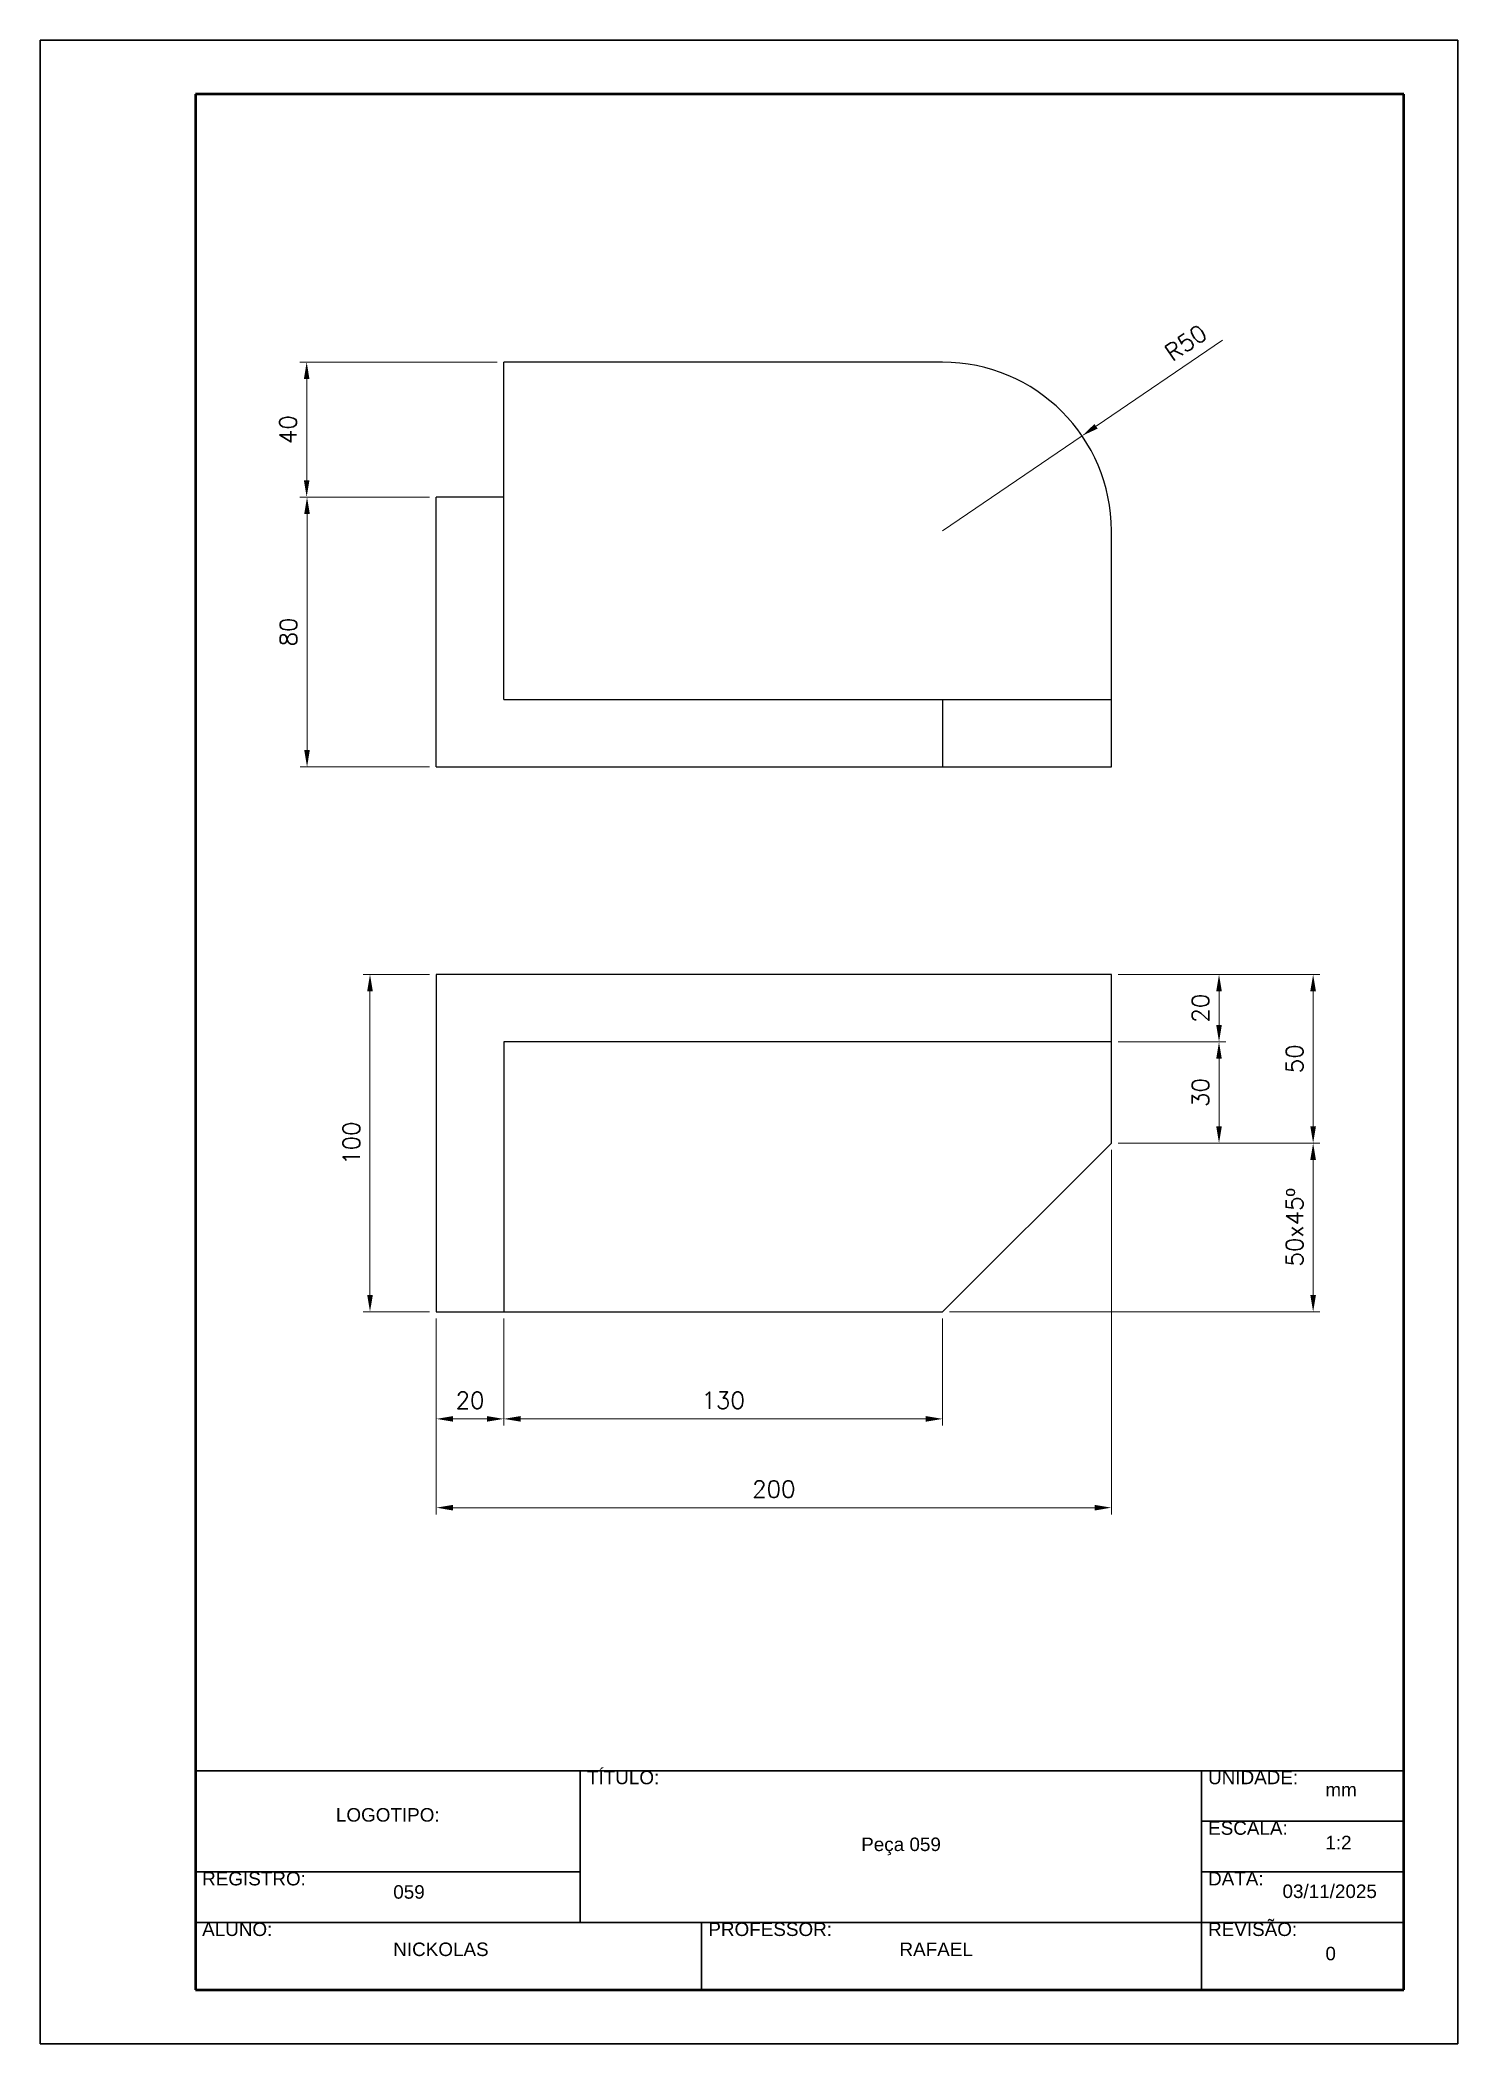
# Paper-space layout 'Layout1' of a CAD drawing. Header units: millimetres. Extents: x 13 to 223, y -2 to 295.
# The model-space entities are those that its viewports show. They can reach past a viewport. Long polylines and large blocks are cut down to what shows.
import ezdxf

# ---------------------------------------------------------------- set-up
doc = ezdxf.new("R2010")
doc.units = ezdxf.units.MM
for name, color, linetype, lineweight in [('CONTORNO 1', 3, 'Continuous', 25), ('CONTORNO 2', 4, 'Continuous', 30), ('CONTORNO 3', 6, 'Continuous', 50), ('COTA', 1, 'Continuous', 13), ('TEXTO 1', 2, 'Continuous', 25), ('TEXTO 2', 3, 'Continuous', 25), ('VIEWPORT', 9, 'Continuous', 13)]:
    doc.layers.add(name, color=color, linetype=linetype, lineweight=lineweight)
doc.layers.get('VIEWPORT').off()
doc.styles.add('ROMANS', font='romans.shx')
doc.styles.get("Standard").update_dxf_attribs({"font": 'arial.ttf'})
doc.dimstyles.new('Padrão', dxfattribs={"dimscale": 2, "dimtxt": 2.5, "dimasz": 2.5, "dimexe": 1, "dimexo": 1, "dimgap": 1.5, "dimtad": 1, "dimdsep": 46, "dimtxsty": 'ROMANS', "dimcen": 2.5, "dimclrd": 1, "dimclre": 1, "dimclrt": 2, "dimadec": 0, "dimazin": 2, "dimtfac": 1, "dimtmove": 0, "dimatfit": 3, "dimfxl": 0, "dimlwd": -1, "dimlwe": -1, "dimarcsym": 0})

# ---------------------------------------------------------------- blocks, each defined once
blk = doc.blocks.new('*D7')
at = {"layer": 'COTA', "color": 1}
for p, q in [((1250.54, 1554.55), (1230.91, 1554.55)), ((1232.91, 1549.55), (1232.91, 1459.55)), ((1250.54, 1454.55), (1230.91, 1454.55))]:
    blk.add_line(p, q, dxfattribs=at)
for points in [[(1232.08, 1549.55), (1233.75, 1549.55), (1232.91, 1554.55)], [(1232.08, 1459.55), (1233.75, 1459.55), (1232.91, 1454.55)]]:
    blk.add_solid(points, dxfattribs=at)
at = {"layer": 'Defpoints', "color": 0}
for p in [(1252.54, 1554.55), (1232.91, 1454.55), (1252.54, 1454.55)]:
    blk.add_point(p, dxfattribs=at)
at = {"layer": 'COTA', "color": 2, "insert": (1227.41, 1504.55), "char_height": 5, "attachment_point": 5, "rotation": 90, "style": 'ROMANS'}
blk.add_mtext('100', dxfattribs=at)
blk = doc.blocks.new('*D8')
at = {"layer": 'COTA', "color": 1}
for p, q in [((1452.54, 1502.55), (1452.54, 1394.49)), ((1252.54, 1452.55), (1252.54, 1394.49)), ((1257.54, 1396.49), (1447.54, 1396.49))]:
    blk.add_line(p, q, dxfattribs=at)
for points in [[(1257.54, 1397.32), (1257.54, 1395.65), (1252.54, 1396.49)], [(1447.54, 1397.32), (1447.54, 1395.65), (1452.54, 1396.49)]]:
    blk.add_solid(points, dxfattribs=at)
at = {"layer": 'Defpoints', "color": 0}
for p in [(1452.54, 1504.55), (1252.54, 1454.55), (1452.54, 1396.49)]:
    blk.add_point(p, dxfattribs=at)
at = {"layer": 'COTA', "color": 2, "insert": (1352.54, 1401.99), "char_height": 5, "attachment_point": 5, "style": 'ROMANS'}
blk.add_mtext('200', dxfattribs=at)
blk = doc.blocks.new('*D9')
at = {"layer": 'COTA', "color": 1}
for p, q in [((1252.54, 1452.55), (1252.54, 1420.81)), ((1272.54, 1452.55), (1272.54, 1420.81)), ((1257.54, 1422.81), (1267.54, 1422.81))]:
    blk.add_line(p, q, dxfattribs=at)
for points in [[(1257.54, 1423.64), (1257.54, 1421.98), (1252.54, 1422.81)], [(1267.54, 1423.64), (1267.54, 1421.98), (1272.54, 1422.81)]]:
    blk.add_solid(points, dxfattribs=at)
at = {"layer": 'Defpoints', "color": 0}
for p in [(1252.54, 1454.55), (1272.54, 1454.55), (1272.54, 1422.81)]:
    blk.add_point(p, dxfattribs=at)
at = {"layer": 'COTA', "color": 2, "insert": (1262.54, 1428.31), "char_height": 5, "attachment_point": 5, "style": 'ROMANS'}
blk.add_mtext('20', dxfattribs=at)
blk = doc.blocks.new('*D10')
at = {"layer": 'COTA', "color": 1}
for p, q in [((1272.54, 1452.55), (1272.54, 1420.81)), ((1402.54, 1452.55), (1402.54, 1420.81)), ((1277.54, 1422.81), (1397.54, 1422.81))]:
    blk.add_line(p, q, dxfattribs=at)
for points in [[(1277.54, 1423.64), (1277.54, 1421.98), (1272.54, 1422.81)], [(1397.54, 1423.64), (1397.54, 1421.98), (1402.54, 1422.81)]]:
    blk.add_solid(points, dxfattribs=at)
at = {"layer": 'Defpoints', "color": 0}
for p in [(1272.54, 1454.55), (1402.54, 1454.55), (1402.54, 1422.81)]:
    blk.add_point(p, dxfattribs=at)
at = {"layer": 'COTA', "color": 2, "insert": (1337.54, 1428.31), "char_height": 5, "attachment_point": 5, "style": 'ROMANS'}
blk.add_mtext('130', dxfattribs=at)
blk = doc.blocks.new('*D11')
at = {"layer": 'COTA', "color": 1}
for p, q in [((1454.54, 1504.55), (1514.3, 1504.55)), ((1512.3, 1459.55), (1512.3, 1499.55)), ((1404.54, 1454.55), (1514.3, 1454.55))]:
    blk.add_line(p, q, dxfattribs=at)
for points in [[(1511.46, 1499.55), (1513.13, 1499.55), (1512.3, 1504.55)], [(1511.46, 1459.55), (1513.13, 1459.55), (1512.3, 1454.55)]]:
    blk.add_solid(points, dxfattribs=at)
at = {"layer": 'Defpoints', "color": 0}
for p in [(1452.54, 1504.55), (1512.3, 1504.55), (1402.54, 1454.55)]:
    blk.add_point(p, dxfattribs=at)
at = {"layer": 'COTA', "color": 2, "insert": (1506.8, 1479.55), "char_height": 5, "attachment_point": 5, "rotation": 90, "style": 'ROMANS'}
blk.add_mtext('50x45º', dxfattribs=at)
blk = doc.blocks.new('*D12')
at = {"layer": 'COTA', "color": 1}
for p, q in [((1454.54, 1554.55), (1514.3, 1554.55)), ((1512.3, 1509.55), (1512.3, 1549.55)), ((1454.54, 1504.55), (1514.3, 1504.55))]:
    blk.add_line(p, q, dxfattribs=at)
for points in [[(1511.46, 1549.55), (1513.13, 1549.55), (1512.3, 1554.55)], [(1511.46, 1509.55), (1513.13, 1509.55), (1512.3, 1504.55)]]:
    blk.add_solid(points, dxfattribs=at)
at = {"layer": 'Defpoints', "color": 0}
for p in [(1452.54, 1554.55), (1512.3, 1554.55), (1452.54, 1504.55)]:
    blk.add_point(p, dxfattribs=at)
at = {"layer": 'COTA', "color": 2, "insert": (1506.8, 1529.55), "char_height": 5, "attachment_point": 5, "rotation": 90, "style": 'ROMANS'}
blk.add_mtext('50', dxfattribs=at)
blk = doc.blocks.new('*D13')
at = {"layer": 'COTA', "color": 1}
for p, q in [((1454.54, 1534.55), (1486.42, 1534.55)), ((1484.42, 1529.55), (1484.42, 1509.55)), ((1454.54, 1504.55), (1486.42, 1504.55))]:
    blk.add_line(p, q, dxfattribs=at)
for points in [[(1483.59, 1529.55), (1485.25, 1529.55), (1484.42, 1534.55)], [(1483.59, 1509.55), (1485.25, 1509.55), (1484.42, 1504.55)]]:
    blk.add_solid(points, dxfattribs=at)
at = {"layer": 'Defpoints', "color": 0}
for p in [(1452.54, 1534.55), (1452.54, 1504.55), (1484.42, 1504.55)]:
    blk.add_point(p, dxfattribs=at)
at = {"layer": 'COTA', "color": 2, "insert": (1478.92, 1519.55), "char_height": 5, "attachment_point": 5, "rotation": 90, "style": 'ROMANS'}
blk.add_mtext('30', dxfattribs=at)
blk = doc.blocks.new('*D14')
at = {"layer": 'COTA', "color": 1}
for p, q in [((1454.54, 1554.55), (1486.42, 1554.55)), ((1484.42, 1549.55), (1484.42, 1539.55)), ((1454.54, 1534.55), (1486.42, 1534.55))]:
    blk.add_line(p, q, dxfattribs=at)
for points in [[(1483.59, 1549.55), (1485.25, 1549.55), (1484.42, 1554.55)], [(1483.59, 1539.55), (1485.25, 1539.55), (1484.42, 1534.55)]]:
    blk.add_solid(points, dxfattribs=at)
at = {"layer": 'Defpoints', "color": 0}
for p in [(1452.54, 1554.55), (1452.54, 1534.55), (1484.42, 1534.55)]:
    blk.add_point(p, dxfattribs=at)
at = {"layer": 'COTA', "color": 2, "insert": (1478.92, 1544.55), "char_height": 5, "attachment_point": 5, "rotation": 90, "style": 'ROMANS'}
blk.add_mtext('20', dxfattribs=at)
blk = doc.blocks.new('*D15')
at = {"layer": 'COTA', "color": 1}
for p, q in [((1270.54, 1736.06), (1212.15, 1736.06)), ((1214.15, 1701.06), (1214.15, 1731.06)), ((1250.54, 1696.06), (1212.15, 1696.06))]:
    blk.add_line(p, q, dxfattribs=at)
for points in [[(1213.32, 1731.06), (1214.98, 1731.06), (1214.15, 1736.06)], [(1213.32, 1701.06), (1214.98, 1701.06), (1214.15, 1696.06)]]:
    blk.add_solid(points, dxfattribs=at)
at = {"layer": 'Defpoints', "color": 0}
for p in [(1214.15, 1736.06), (1272.54, 1736.06), (1252.54, 1696.06)]:
    blk.add_point(p, dxfattribs=at)
at = {"layer": 'COTA', "color": 2, "insert": (1208.65, 1716.06), "char_height": 5, "attachment_point": 5, "rotation": 90, "style": 'ROMANS'}
blk.add_mtext('40', dxfattribs=at)
blk = doc.blocks.new('*D16')
at = {"layer": 'COTA', "color": 1}
for p, q in [((1250.54, 1696.06), (1212.26, 1696.06)), ((1214.26, 1691.06), (1214.26, 1621.06)), ((1250.54, 1616.06), (1212.26, 1616.06))]:
    blk.add_line(p, q, dxfattribs=at)
for points in [[(1213.43, 1691.06), (1215.09, 1691.06), (1214.26, 1696.06)], [(1213.43, 1621.06), (1215.09, 1621.06), (1214.26, 1616.06)]]:
    blk.add_solid(points, dxfattribs=at)
at = {"layer": 'Defpoints', "color": 0}
for p in [(1252.54, 1696.06), (1214.26, 1616.06), (1252.54, 1616.06)]:
    blk.add_point(p, dxfattribs=at)
at = {"layer": 'COTA', "color": 2, "insert": (1208.76, 1656.06), "char_height": 5, "attachment_point": 5, "rotation": 90, "style": 'ROMANS'}
blk.add_mtext('80', dxfattribs=at)
blk = doc.blocks.new('*D17')
at = {"layer": 'COTA', "color": 1}
for p, q in [((1485.45, 1742.58), (1447.99, 1717.04)), ((1402.54, 1686.06), (1443.86, 1714.22))]:
    blk.add_line(p, q, dxfattribs=at)
blk.add_solid([(1447.52, 1717.72), (1448.46, 1716.35), (1443.86, 1714.22)], dxfattribs=at)
at = {"layer": 'Defpoints', "color": 0}
for p in [(1443.86, 1714.22), (1402.54, 1686.06)]:
    blk.add_point(p, dxfattribs=at)
at = {"layer": 'COTA', "color": 2, "insert": (1474.57, 1741.81), "char_height": 5, "attachment_point": 5, "rotation": 34.28316, "style": 'ROMANS'}
blk.add_mtext('R50', dxfattribs=at)

msp = doc.modelspace()

# ---------------------------------------------------------------- linework, layer by layer
at = {"layer": 'CONTORNO 1'}
for p, q in [((1402.542, 1736.055), (1272.542, 1736.055)), ((1272.542, 1636.055), (1272.542, 1736.055)), ((1252.542, 1616.055), (1252.542, 1696.055)), ((1272.542, 1696.055), (1252.542, 1696.055)), ((1452.542, 1616.055), (1452.542, 1686.055)), ((1272.542, 1636.055), (1452.542, 1636.055)), ((1402.542, 1636.055), (1402.542, 1616.055)), ((1252.542, 1616.055), (1452.542, 1616.055)), ((1452.542, 1554.548), (1252.542, 1554.548)), ((1252.542, 1554.548), (1252.542, 1454.548)), ((1452.542, 1504.548), (1452.542, 1554.548)), ((1272.542, 1534.548), (1272.542, 1454.548)), ((1452.542, 1534.548), (1272.542, 1534.548)), ((1452.542, 1504.548), (1402.542, 1454.548)), ((1252.542, 1454.548), (1402.542, 1454.548))]:
    msp.add_line(p, q, dxfattribs=at)
msp.add_arc((1402.542, 1686.055), 50, 0, 90, dxfattribs=at)

# ---------------------------------------------------------------- dimensions: what is measured, and where the dimension line sits
at = {"layer": 'COTA'}
dim = msp.add_radius_dim(center=(1402.542, 1686.055), mpoint=(1443.855, 1714.219), dimstyle='Padrão', dxfattribs=at)
dim.commit()
dim.dimension.update_dxf_attribs({"geometry": '*D17', "text_midpoint": (1477.664, 1737.268), "dimtype": 164})
for base, p1, p2, picture, middle in [((1214.15, 1736.055), (1252.542, 1696.055), (1272.542, 1736.055), '*D15', (1208.65, 1716.055)), ((1214.259, 1616.055), (1252.542, 1696.055), (1252.542, 1616.055), '*D16', (1208.759, 1656.055)), ((1232.912, 1454.548), (1252.542, 1554.548), (1252.542, 1454.548), '*D7', (1227.412, 1504.548)), ((1512.297, 1554.548), (1452.542, 1504.548), (1452.542, 1554.548), '*D12', (1506.797, 1529.548)), ((1484.419, 1534.548), (1452.542, 1554.548), (1452.542, 1534.548), '*D14', (1478.919, 1544.548)), ((1484.419, 1504.548), (1452.542, 1534.548), (1452.542, 1504.548), '*D13', (1478.919, 1519.548))]:
    dim = msp.add_linear_dim(base=base, p1=p1, p2=p2, angle=90, dimstyle='Padrão', dxfattribs=at)
    dim.commit()
    dim.dimension.update_dxf_attribs({"geometry": picture, "text_midpoint": middle})
for base, p1, p2, picture, middle in [((1452.542, 1396.487), (1252.542, 1454.548), (1452.542, 1504.548), '*D8', (1352.542, 1401.987)), ((1272.542, 1422.81), (1252.542, 1454.548), (1272.542, 1454.548), '*D9', (1262.542, 1428.31)), ((1402.542, 1422.81), (1272.542, 1454.548), (1402.542, 1454.548), '*D10', (1337.542, 1428.31))]:
    dim = msp.add_linear_dim(base=base, p1=p1, p2=p2, dimstyle='Padrão', dxfattribs=at)
    dim.commit()
    dim.dimension.update_dxf_attribs({"geometry": picture, "text_midpoint": middle})
dim = msp.add_linear_dim(base=(1512.297, 1504.548), p1=(1402.542, 1454.548), p2=(1452.542, 1504.548), angle=90, text='<>x45º', dimstyle='Padrão', dxfattribs=at)
dim.commit()
dim.dimension.update_dxf_attribs({"geometry": '*D11', "text_midpoint": (1506.797, 1479.548)})

psp = doc.layouts.get("Layout1")

# ---------------------------------------------------------------- linework, layer by layer
at = {"layer": 'CONTORNO 2'}
for p, q in [((13.02, 295.39), (13.02, -1.61)), ((223.02, 295.39), (13.02, 295.39)), ((223.02, -1.61), (223.02, 295.39)), ((36.02, 38.89), (215.02, 38.89)), ((93.02, 38.89), (93.02, 16.39)), ((185.02, 38.89), (215.02, 38.89)), ((185.02, 6.39), (185.02, 38.89)), ((185.02, 31.39), (215.02, 31.39)), ((36.02, 23.89), (93.02, 23.89)), ((185.02, 23.89), (215.02, 23.89)), ((185.02, 23.89), (215.02, 23.89)), ((36.02, 16.39), (215.02, 16.39)), ((111, 16.39), (111, 6.39)), ((185.02, 16.39), (215.02, 16.39)), ((13.02, -1.61), (223.02, -1.61))]:
    psp.add_line(p, q, dxfattribs=at)
at = {"layer": 'CONTORNO 3'}
for p, q in [((36.02, 287.39), (36.02, 6.39)), ((215.02, 287.39), (36.02, 287.39)), ((215.02, 6.39), (215.02, 287.39)), ((36.02, 6.39), (215.02, 6.39))]:
    psp.add_line(p, q, dxfattribs=at)

# ---------------------------------------------------------------- texts
at = {"layer": 'TEXTO 1', "char_height": 2, "attachment_point": 1}
for s, insert in [('{\\W1.288224; }mm{\\H1.5x; }', (202.39, 37.08)), ('{\\W1.288224; }Peça 059{\\H1.50409x; }', (133.64, 28.98)), ('{\\W1.288224; }1:2{\\H1.50409x; }', (202.39, 29.24)), ('{\\W1.288224; }059{\\H1.50409x; }', (64.33, 21.92)), ('{\\W1.288224; }03/11/2025{\\H1.51705x; }', (196.04, 22.02)), ('{\\W1.288224; }NICKOLAS{\\H1.51774x; }', (64.33, 13.42)), ('{\\W1.288224; }RAFAEL{\\H1.5x; }', (139.31, 13.42)), ('{\\W1.288224; }0{\\H1.50409x; }', (202.4, 12.79))]:
    psp.add_mtext_dynamic_manual_height_columns(s, width=74.98, gutter_width=653.2, heights=[0], dxfattribs=dict(at, insert=insert))
at = {"layer": 'TEXTO 2', "char_height": 2}
for s, width, insert, attachment_point in [('{\\W1.288224; }TÍTULO:{\\H1.75239x; }', 57, (93.02, 38.89), 1), ('{\\W1.288224; }UNIDADE:{\\H1.5x; }', 57, (185.02, 38.89), 1), ('LOGOTIPO:', 57, (64.52, 32.33), 5), ('{\\W1.288224; }ESCALA:{\\H1.51705x; }', 57, (185.02, 31.39), 1), ('{\\W1.288224; }REGISTRO:{\\H1.51774x; }', 57, (36.02, 23.89), 1), ('{\\W1.288224; }DATA:{\\H1.5x; }', 57, (185.02, 23.89), 1), ('{\\W1.288224; }ALUNO:{\\H1.51774x; }', 74.98, (36.02, 16.39), 1), ('{\\W1.288224; }PROFESSOR:{\\H1.51774x; }', 74.98, (111, 16.39), 1), ('{\\W1.288224; }REVISÃO:{\\H1.71896x; }', 57, (185.02, 16.39), 1)]:
    psp.add_mtext_dynamic_manual_height_columns(s, width=width, gutter_width=653.2, heights=[0], dxfattribs=dict(at, insert=insert, attachment_point=attachment_point))

# ---------------------------------------------------------------- viewports
at = {"layer": 'VIEWPORT'}
psp.add_viewport(center=(125.52, 163.14), size=(179, 248.5), view_center_point=(1360.182, 1567.021), view_height=497, dxfattribs=at)

doc.saveas('drawing.dxf')
